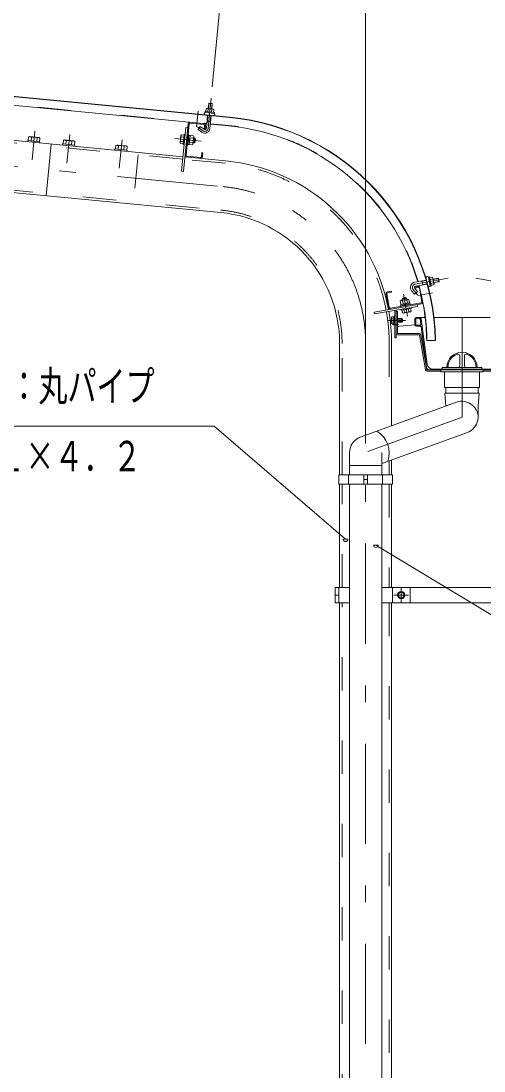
# Model space of a CAD drawing. Units: millimetres, scale not verified. Extents: x -31992 to 32005, y -14700 to 14700.
# Drawn here: x 19187 to 21962, y 4979 to 11276 of the extents above; entities that cross this region are included whole.
import ezdxf
from ezdxf.enums import TextEntityAlignment as Align

# ---------------------------------------------------------------- set-up
doc = ezdxf.new("R2010")
doc.units = ezdxf.units.MM
doc.header["$LTSCALE"] = 50
doc.linetypes.add('USER2', pattern=[10, 4, -6])
doc.linetypes.add('USER3', pattern=[24, 12, -5, 2, -5])
for name, color, linetype, lineweight in [('0-6_2-02BOLD', 7, 'Continuous', 18), ('0-7_2-12HIDDEN', 3, 'USER2', 18), ('0-8_2-22CENTER', 3, 'USER3', 18), ('0-9_2-42THIN', 4, 'Continuous', 18), ('0-A_2-52DIM', 3, 'Continuous', 18)]:
    doc.layers.add(name, color=color, linetype=linetype, lineweight=lineweight)
doc.styles.add('ＭＳ ゴシック', font='')
doc.styles.get('ＭＳ ゴシック').set_extended_font_data('MS Gothic')

msp = doc.modelspace()

# ---------------------------------------------------------------- linework, layer by layer
at = {"layer": '0-6_2-02BOLD'}
for p, q in [((20438.56, 10698.56), (14945.51, 11227.48)), ((15003.52, 11220.14), (20438.38, 10696.82)), ((20301.13, 10659.04), (17796.22, 10900.24)), ((20305.99, 10709.56), (20298.59, 10632.69)), ((20307.18, 10730.89), (20308.9, 10748.73)), ((20319.5, 10630.68), (20326.9, 10707.55)), ((20331.53, 10746.56), (20329.8, 10728.71)), ((17643.7, 10703.95), (20158.38, 10461.82)), ((20176.16, 10471.35), (20194.14, 10658.09)), ((20200.26, 10663.13), (20282.47, 10655.21)), ((20302.38, 10671.99), (20323.28, 10669.97)), ((20322.04, 10657.03), (20433.52, 10646.3)), ((20147.24, 10579.98), (20163.97, 10578.37)), ((20175.15, 10636.01), (20186.29, 10634.94)), ((20193.2, 10589.79), (20200.17, 10589.12)), ((20220.29, 10586.15), (20200.07, 10588.1)), ((19249.33, 10577.82), (19247.28, 10556.58)), ((19281.47, 10553.29), (19283.52, 10574.53)), ((19368.22, 10537.9), (19338.33, 10227.49)), ((19458.36, 10557.69), (19456.31, 10536.45)), ((19490.51, 10533.17), (19492.55, 10554.4)), ((19509.99, 10531.28), (19509.32, 10524.32)), ((19769.86, 10506.26), (19771.91, 10527.5)), ((19806.1, 10524.21), (19804.06, 10502.97)), ((19821.16, 10501.32), (19823.2, 10522.56)), ((20161.45, 10552.22), (20144.72, 10553.84)), ((20187.73, 10533), (20182.16, 10533.53)), ((20189.91, 10555.64), (20197.55, 10561.94)), ((20190.58, 10562.62), (20198.23, 10568.91)), ((20216.51, 10546.92), (20196.3, 10548.87)), ((20198.81, 10575.02), (20219.03, 10573.07)), ((19750.38, 10508.14), (19749.71, 10501.17)), ((20169.52, 10460.74), (20413.39, 10437.26)), ((20263.43, 10457.33), (20181.21, 10465.25)), ((21615.55, 9721.11), (21547.23, 9709.06)), ((21551.33, 9685.8), (21621.97, 9698.25)), ((21595.39, 9693.57), (21591.3, 9716.84)), ((21655.52, 9727.7), (21637.87, 9724.59)), ((21641.81, 9702.21), (21659.47, 9705.32)), ((21687.77, 9732.52), (21657.41, 9727.16)), ((21374.91, 9637.54), (21389.27, 9556.2)), ((21394.78, 9557.17), (21380.44, 9638.52)), ((21569.73, 9677.58), (21546.29, 9673.45)), ((21590.56, 9591.69), (21576.3, 9672.5)), ((21401.27, 9552.63), (21586.02, 9585.21)), ((21476.97, 9578.78), (21473.44, 9598.78)), ((21484.22, 9572.95), (21489.89, 9581.06)), ((21496.79, 9582.28), (21491.12, 9574.16)), ((21499.73, 9605.89), (21498.52, 9612.78)), ((21502.83, 9583.34), (21499.31, 9603.34)), ((21518, 9578.9), (21516.78, 9585.8)), ((21461.82, 9568.99), (21462.79, 9563.48)), ((21470.11, 9542.02), (21473.03, 9525.47)), ((21485.97, 9527.75), (21483.04, 9544.31)), ((21508.91, 9548.87), (21511.84, 9532.31)), ((21524.31, 9557.27), (21525.28, 9551.75)), ((21408.99, 9490.42), (21421.22, 9490.42)), ((21421.22, 9470.21), (21408.99, 9470.21)), ((21442.92, 9490.82), (21470.22, 9490.82)), ((21470.22, 9469.82), (21442.92, 9469.82)), ((21548.69, 9452.98), (21456.67, 9444.7)), ((21548.62, 9454.07), (21548.62, 9489.07)), ((21553.87, 9489.07), (21553.87, 9454.07)), ((21609.44, 9497.82), (21557.37, 9497.82)), ((21557.37, 9492.57), (21575.96, 9492.57)), ((21580.63, 9450.57), (21557.37, 9450.57)), ((21557.37, 9445.32), (21582.27, 9445.32)), ((21579.43, 9489.53), (21584.1, 9454.53)), ((21620.91, 9218.44), (21584.63, 9490.23)), ((21998.44, 9497.82), (21662.3, 9497.82)), ((21444.67, 9400.87), (21573.7, 9400.87)), ((21573.7, 9392.82), (21444.67, 9392.82)), ((21575.42, 9391.37), (21612.19, 9182.87)), ((21620.12, 9184.26), (21583.35, 9392.77)), ((21585.74, 9442.28), (21618.34, 9198)), ((21096.95, 8553.9), (21096.95, 9341.41)), ((21408.8, 9341.41), (21408.8, 8847.88)), ((21618.69, 9358.78), (21671.19, 9358.78)), ((21816.37, 9267.86), (21816.37, 9209.07)), ((21844.37, 9209.07), (21844.37, 9267.86)), ((21949.37, 9188.07), (21949.37, 9198.57)), ((21949.38, 9188.07), (21949.38, 9198.57)), ((22038.9, 9182.82), (21621.84, 9182.82)), ((21621.84, 9174.77), (21704.37, 9174.77)), ((21655.61, 9188.07), (22005.14, 9188.07)), ((21704.37, 9182.82), (21704.37, 9171.62)), ((21725.38, 9171.62), (21725.38, 9077.12)), ((21956.37, 9174.77), (22038.9, 9174.77)), ((21734.11, 9043.31), (21734.11, 9077.12)), ((21926.62, 9077.12), (21926.62, 9043.31)), ((21797.45, 8989.36), (21219.96, 8779.14)), ((21349.11, 8621.34), (21863.3, 8808.47)), ((21156.62, 8688.7), (21156.62, 8553.91)), ((21349.11, 8553.91), (21349.11, 8688.7)), ((21408.8, 8643.06), (21408.8, 8553.9)), ((21156.6, 8610.13), (21349.11, 8610.13)), ((21151.01, 8553.9), (21151.01, 8497.9)), ((21242.2, 8497.9), (21242.2, 8553.9)), ((21263.55, 8525.9), (21242.2, 8525.9)), ((21263.55, 8553.9), (21263.55, 8497.9)), ((21354.69, 8553.9), (21354.69, 8497.9)), ((21096.94, 7878.4), (21096.94, 8497.9)), ((21156.61, 8497.9), (21156.61, 2260.9)), ((21349.14, 8497.9), (21349.14, 2260.9)), ((21408.79, 7878.4), (21408.79, 8497.9)), ((21091.35, 7787.41), (21091.35, 7878.4)), ((22590.73, 7878.4), (21349.14, 7878.4)), ((21414.4, 7787.41), (21414.4, 7878.4)), ((21519.4, 7787.41), (21519.4, 7878.4)), ((21091.35, 7832.91), (21070, 7832.91)), ((21096.94, 2260.9), (21096.94, 7787.41)), ((21408.79, 2260.9), (21408.79, 7787.41))]:
    msp.add_line(p, q, dxfattribs=at)
for points in [[(15089.32, 10949.91), (15077.86, 10940.47), (15049.99, 10650.95), (15059.43, 10639.49), (20383.5, 10126.85)], [(20309.93, 10750.41), (20312.88, 10781.11), (20333.78, 10779.1), (20330.83, 10748.4)], [(20333.78, 10779.1), (20332.21, 10781.01), (20314.8, 10782.69), (20312.88, 10781.11)], [(20341.12, 10727.63), (20342.83, 10745.47), (20339.97, 10747.51), (20300.78, 10751.29), (20297.58, 10749.83), (20295.86, 10731.98)], [(20188.57, 10658.63), (20161.13, 10373.65), (20149.99, 10374.72), (20175.15, 10636.01)], [(20284.11, 10626.11), (20261.9, 10641.94), (20249.7, 10624.85), (20271.92, 10609.01)], [(20287.52, 10649.1), (20285.24, 10625.41), (20290.81, 10624.87), (20293.09, 10648.56)], [(19230.18, 10558.23), (19232.23, 10579.46), (19237.98, 10582.09), (19295.46, 10576.55), (19300.62, 10572.88), (19298.58, 10551.64)], [(20165.23, 10591.45), (20148.49, 10593.06), (20145.67, 10589.09), (20141.44, 10545.19), (20143.45, 10540.76), (20160.19, 10539.15)], [(20165.43, 10535.15), (20159.86, 10535.68), (20165.57, 10594.91), (20171.14, 10594.38)], [(20187.73, 10533), (20193.43, 10592.23), (20187.86, 10592.76)], [(20200.17, 10589.12), (20194.93, 10534.77), (20187.96, 10535.44)], [(20218.09, 10537.81), (20222.31, 10581.71), (20220.29, 10586.15)], [(19300.29, 10544.44), (19300.96, 10551.41), (19227.8, 10558.46), (19227.12, 10551.49)], [(19509.99, 10531.28), (19436.83, 10538.33), (19436.16, 10531.36)], [(19439.22, 10538.1), (19441.26, 10559.34), (19447.02, 10561.96), (19504.5, 10556.43), (19509.65, 10552.76), (19507.61, 10531.51)], [(19823.2, 10522.56), (19818.05, 10526.23), (19760.57, 10531.77), (19754.81, 10529.15), (19752.77, 10507.91)], [(20218.09, 10537.81), (20215.25, 10533.85), (20195.03, 10535.79)], [(20221.54, 10573.7), (20228.5, 10573.03), (20225.82, 10545.16), (20218.85, 10545.83)], [(20228.5, 10573.03), (20233.23, 10567.3), (20231.55, 10549.88), (20225.82, 10545.16)], [(19750.38, 10508.14), (19823.55, 10501.09), (19822.88, 10494.12)], [(20275.12, 10461.83), (20277.39, 10485.51), (20271.81, 10486.05), (20269.53, 10462.37)], [(21635.89, 9735.79), (21653.55, 9738.9), (21655.81, 9736.21), (21662.65, 9697.43), (21661.44, 9694.13), (21643.79, 9691.01)], [(21661.05, 9706.48), (21691.43, 9711.84), (21687.77, 9732.52), (21689.81, 9731.1), (21692.85, 9713.87), (21691.43, 9711.84)], [(21384.98, 9645.01), (21408.41, 9649.14), (21407.44, 9654.65), (21384.01, 9650.52)], [(21546.66, 9672.98), (21564.21, 9652.08), (21546.1, 9636.89), (21528.56, 9657.79)], [(21546.3, 9673.45), (21545.32, 9678.97), (21568.76, 9683.1)], [(21586.99, 9579.69), (21303.73, 9529.75), (21305.67, 9518.71), (21563.94, 9564.25), (21561.99, 9575.28)], [(21464.23, 9599.63), (21460.5, 9596.5), (21464.03, 9576.5)], [(21461.82, 9568.99), (21520.41, 9579.33), (21521.39, 9573.81)], [(21516.78, 9585.8), (21463.02, 9576.32), (21464.23, 9569.42)], [(21464.23, 9599.63), (21507.66, 9607.29), (21512.25, 9605.63), (21515.77, 9585.62)], [(21472.17, 9601.04), (21470.94, 9607.92), (21498.52, 9612.78), (21492.44, 9617.05), (21475.21, 9614), (21470.94, 9607.92)], [(21434.87, 9541.49), (21434.87, 9375.32), (21426.82, 9375.32), (21426.82, 9540.08)], [(21434.87, 9532.82), (21442.92, 9532.82), (21442.92, 9402.62)], [(21525.28, 9551.75), (21466.68, 9541.42), (21465.71, 9546.94)], [(21473.03, 9525.47), (21477.61, 9523.8), (21521.03, 9531.46), (21524.77, 9534.59), (21521.84, 9551.15)], [(21421.22, 9500.53), (21408.99, 9500.53), (21407.22, 9497.47), (21407.22, 9463.17), (21408.99, 9460.11), (21421.22, 9460.11)], [(21426.82, 9458.44), (21421.22, 9458.44), (21421.22, 9502.19), (21426.82, 9502.19)], [(21949.38, 9198.57), (21711.38, 9198.57), (21711.38, 9188.07)], [(21704.37, 9171.62), (21956.37, 9171.62), (21956.37, 9182.82)], [(21725.38, 9077.12), (21935.37, 9077.12), (21935.37, 9171.62)], [(21926.62, 8898.92), (21926.62, 8966.34), (21933.62, 9043.31), (21727.11, 9043.31), (21734.12, 8966.31)], [(21156.61, 7878.4), (21070, 7878.4), (21070, 7787.41), (21156.61, 7787.41)], [(21349.14, 7787.41), (22590.73, 7787.41), (22590.73, 7878.4)]]:
    msp.add_lwpolyline(points, dxfattribs=at)
for points in [[(20345.82, 10721.54), (20290.09, 10726.92), (20290.62, 10732.49), (20346.36, 10727.12)], [(21644.7, 9685.82), (21634.98, 9740.97), (21629.47, 9739.99), (21639.19, 9684.85)], [(21470.22, 9490.82), (21473.72, 9487.32), (21473.72, 9473.32), (21470.22, 9469.82)], [(21414.4, 8553.9), (21414.4, 8497.9), (21091.35, 8497.9), (21091.35, 8553.9)], [(21483.96, 7843.01), (21483.96, 7822.81), (21466.46, 7812.69), (21448.97, 7822.81), (21448.97, 7843.01), (21466.46, 7853.12)]]:
    msp.add_lwpolyline(points, close=True, dxfattribs=at)
for radius in [21.88, 17.15]:
    msp.add_circle((21466.46, 7832.91), radius, dxfattribs=at)
for centre, radius, start, end in [((20292.9, 10719.61), 7, 84.4998, 264.4998), ((20302.44, 10741.02), 10.06, 50.11574, 110.11574), ((20316.77, 10711.96), 37.62, 66.91203, 102.08795), ((20336.39, 10737.75), 10.06, 58.88425, 118.88425), ((20341.67, 10714.91), 7, 264.50061, 84.50061), ((20199.73, 10657.56), 11.2, 84.4973, 174.4973), ((20199.73, 10657.56), 5.6, 84.4973, 174.4973), ((20281.95, 10649.63), 5.6, 354.5092, 84.50122), ((20281.95, 10649.63), 11.2, 354.50143, 84.50122), ((20307.87, 9341.41), 1310.92, 16.43245, 84.5), ((20307.87, 9341.41), 1361.67, 0.73094, 84.50003), ((20307.87, 9341.41), 1363.42, 0.73001, 84.5), ((19239.81, 10568.61), 13.24, 44.06885, 84.5), ((19262.11, 10531.31), 48.23, 63.6357, 105.3643), ((20179.99, 10563.63), 36.61, 153.47365, 195.52446), ((20155.46, 10585.79), 10.07, 174.49905, 215.22588), ((20212.07, 10580.34), 10.07, 313.77223, 354.49905), ((20289.45, 10633.58), 30.18, 234.5, 354.5), ((20289.45, 10633.58), 9.19, 234.5, 354.5), ((19291.1, 10563.66), 13.24, 84.5, 124.92831), ((19448.85, 10548.48), 13.24, 44.06885, 84.5), ((19471.14, 10511.19), 48.23, 63.6357, 105.3643), ((19500.13, 10543.54), 13.24, 84.5, 124.92831), ((19762.39, 10518.29), 13.24, 44.06885, 84.5), ((19784.69, 10481), 48.23, 63.6357, 105.3643), ((19813.69, 10513.35), 13.24, 84.5, 124.92831), ((20151.68, 10546.56), 10.07, 133.77223, 174.49905), ((20183.75, 10563.27), 36.61, 333.47365, 15.52446), ((20208.29, 10541.12), 10.07, 354.49905, 35.22588), ((20181.73, 10470.82), 11.2, 174.4973, 264.48845), ((20181.73, 10470.82), 5.6, 174.4973, 264.48845), ((20263.96, 10462.9), 11.2, 264.49953, 354.50208), ((20263.96, 10462.9), 5.6, 264.49953, 354.5092), ((20307.87, 9341.41), 1100.92, 10.65311, 84.50005), ((20307.87, 9341.41), 789.08, 0, 84.50003), ((21552.69, 9678.04), 31.5, 99.99847, 220.00092), ((21621.87, 9735.1), 8.33, 10.01471, 190.01471), ((21646.35, 9731.86), 10.06, 335.62325, 35.62325), ((21622.18, 9710.28), 37.62, 352.41954, 27.59546), ((21652.28, 9698.28), 10.06, 344.39175, 44.39175), ((21385.95, 9639.49), 11.2, 100.00313, 190.00211), ((21385.95, 9639.49), 5.6, 100.00652, 190.00652), ((21552.69, 9678.04), 7.88, 100.00249, 220.00249), ((21570.71, 9672.07), 11.2, 75.34628, 100.00198), ((21570.71, 9672.07), 5.6, 14.67992, 100.00677), ((20307.88, 9341.41), 1310.92, 0.75925, 15.39432), ((21632.78, 9687.27), 5.89, 190.00774, 10.00774), ((21468.29, 9590.13), 10.07, 59.27591, 100.00273), ((21492.31, 9567.41), 36.61, 78.97455, 121.02536), ((21507.1, 9596.97), 10.07, 100.00273, 140.72955), ((21585.05, 9590.72), 5.6, 280.00652, 10.00652), ((21585.05, 9590.72), 11.2, 280.00217, 340.37393), ((21400.3, 9558.15), 11.2, 190.01096, 280.00211), ((20307.88, 9341.41), 1100.92, 0, 10.0701), ((20307.9, 9341.27), 1100.93, 7.7531, 10.07008), ((21400.3, 9558.15), 5.6, 190.01537, 280.00652), ((21478.18, 9534.12), 10.07, 280.00273, 320.72955), ((21492.96, 9563.68), 36.61, 258.97455, 301.02536), ((21516.97, 9540.96), 10.07, 239.27591, 280.00273), ((21450.78, 9496.88), 52.5, 187.75275, 213.93475), ((21415.33, 9495.47), 8.11, 180, 218.53142), ((21437.01, 9480.32), 29.79, 160.16866, 199.8291), ((21415.33, 9465.16), 8.11, 141.45375, 180), ((21450.78, 9496.88), 52.5, 224.45744, 242.85269), ((21450.78, 9496.88), 52.5, 261.39389, 276.44838), ((21557.37, 9489.07), 8.75, 90, 180), ((21557.37, 9454.07), 8.75, 180, 270), ((21557.37, 9489.07), 3.5, 90, 180), ((21557.37, 9454.07), 3.5, 180, 270), ((21575.96, 9489.07), 8.75, 7.60199, 90), ((21575.96, 9489.07), 3.5, 7.60419, 90), ((21580.63, 9454.07), 3.5, 270, 7.60158), ((21582.27, 9441.82), 3.5, 7.60419, 90), ((21444.67, 9402.62), 9.8, 180, 270), ((21444.67, 9402.62), 1.75, 180, 270), ((21573.7, 9391.07), 9.8, 10.00009, 90), ((21573.7, 9391.07), 1.75, 10.00024, 90), ((21830.37, 9198.57), 91, 0, 180), ((21830.37, 9198.57), 84, 109.47118, 180), ((21805.88, 9267.86), 10.5, 0, 109.47488), ((21854.87, 9267.86), 10.5, 70.52512, 180), ((21830.37, 9198.57), 84, 0, 70.52882), ((21635.69, 9200.32), 17.5, 187.60313, 270), ((21655.61, 9223.07), 35, 187.60286, 270), ((21805.88, 9209.07), 10.5, 270, 0), ((21854.87, 9209.07), 10.5, 180, 270), ((21621.84, 9184.57), 9.8, 189.99997, 270), ((21621.84, 9184.57), 1.75, 190.00024, 270), ((21830.38, 8898.92), 96.25, 289.99896, 110.00061), ((21239.57, 8683.88), 154.95, 341.60916, 58.39587), ((21252.88, 8688.7), 96.25, 110.0018, 180)]:
    msp.add_arc(centre, radius, start, end, dxfattribs=at)
at = {"layer": '0-7_2-12HIDDEN'}
for p, q in [((17796.39, 10901.98), (20301.3, 10660.79)), ((15078.26, 10652.44), (20384.91, 10141.48)), ((20156.96, 10447.18), (17642.3, 10689.32)), ((20322.2, 10658.77), (20433.69, 10648.04)), ((19889.4, 10472.95), (19862.33, 10191.8)), ((20411.98, 10422.63), (20168.11, 10446.11)), ((21111.64, 8553.9), (21111.64, 9341.41)), ((21394.09, 9341.41), (21394.09, 8842.53)), ((21394.09, 8637.72), (21394.09, 8553.9)), ((21111.64, 7878.4), (21111.64, 8497.9)), ((21394.09, 8497.9), (21394.09, 7878.4)), ((21111.64, 2260.9), (21111.64, 7787.41)), ((21394.09, 7787.41), (21394.09, 2260.9))]:
    msp.add_line(p, q, dxfattribs=at)
for centre, radius, start, end in [((20307.87, 9341.41), 1312.67, 16.42381, 84.5), ((20307.87, 9341.41), 1086.22, 10.66197, 84.50003), ((20307.87, 9341.41), 803.77, 0, 84.50003), ((20307.88, 9341.41), 1312.67, 0.75822, 15.3871), ((20307.88, 9341.41), 1086.22, 0, 10.07104)]:
    msp.add_arc(centre, radius, start, end, dxfattribs=at)
at = {"layer": '0-8_2-22CENTER'}
for p, q in [((14987.27, 10803.08), (20398.45, 10282.06)), ((20309.04, 10631.69), (20326.41, 10812.01)), ((20239.69, 10641.75), (20248.61, 10734.42)), ((20244.54, 10641.43), (20278.02, 10617.56)), ((19253.64, 10443.44), (19270.08, 10614.16)), ((19479.12, 10594.03), (19462.67, 10423.32)), ((19776.23, 10393.13), (19792.67, 10563.84)), ((20267.23, 10555.23), (20108.71, 10570.5)), ((21748.19, 9732.5), (21549.28, 9697.43)), ((22111.46, 9697.43), (21912.55, 9732.5)), ((21480.13, 9636.47), (21503.12, 9506.06)), ((21537.62, 9665.39), (21564.04, 9633.89)), ((21566.31, 9629.36), (21653.54, 9644.74)), ((21491.22, 9480.32), (21389.72, 9480.32)), ((21412.82, 9455.82), (21448.87, 9455.82)), ((21830.37, 8898.91), (21830.37, 9497.82)), ((21252.87, 9341.41), (21252.87, -1827.1)), ((21830.37, 8898.91), (21252.88, 8688.7)), ((21466.46, 7876.65), (21466.46, 7789.16)), ((21422.71, 7832.91), (21510.22, 7832.91))]:
    msp.add_line(p, q, dxfattribs=at)
for centre, radius, start, end in [((20289.45, 10633.58), 19.69, 234.5, 354.5), ((20307.87, 9341.41), 945, 0, 84.50003), ((21552.69, 9678.04), 19.69, 100.00238, 219.99998)]:
    msp.add_arc(centre, radius, start, end, dxfattribs=at)
at = {"layer": '0-9_2-42THIN'}
for p, q in [((20314.8, 10782.69), (20311.67, 10750.24)), ((20329.09, 10748.56), (20332.21, 10781.01)), ((20304.12, 10671.82), (20307.74, 10709.39)), ((20325.16, 10707.71), (20321.54, 10670.14)), ((20301.75, 10665.49), (20304.12, 10671.82)), ((20321.54, 10670.14), (20322.65, 10663.47)), ((20219.2, 10549.31), (20229.64, 10548.3)), ((20231.65, 10569.2), (20221.2, 10570.21)), ((21591.67, 9714.73), (21583.46, 9715.45)), ((21616.13, 9719.05), (21591.67, 9714.74)), ((21657.71, 9725.43), (21689.81, 9731.1)), ((21692.85, 9713.86), (21660.75, 9708.2)), ((21473.79, 9611.98), (21475.6, 9601.64)), ((21496.29, 9605.28), (21494.46, 9615.63)), ((21473.02, 9488.02), (21442.92, 9488.02)), ((21442.92, 9472.62), (21473.02, 9472.62))]:
    msp.add_line(p, q, dxfattribs=at)
msp.add_lwpolyline([(21587.56, 9692.19), (21595.03, 9695.67), (21621.4, 9700.32)], dxfattribs=at)
at = {"layer": '0-A_2-52DIM'}
for p, q in [((21252.87, 9377.93), (21252.87, 12365.45)), ((20333.12, 10881.69), (20383.08, 11400.62)), ((21146.43, 8167.82), (21118.43, 8167.82)), ((21328.33, 8133), (21300.33, 8133))]:
    msp.add_line(p, q, dxfattribs=at)
for points in [[(18385.47, 8845.48), (20345.47, 8845.48), (21132.43, 8167.82)], [(21314.33, 8133), (23145.73, 7026.09), (25945.73, 7026.09)]]:
    msp.add_lwpolyline(points, dxfattribs=at)
for centre in [(21132.43, 8167.82), (21314.33, 8133)]:
    msp.add_arc(centre, 14, 180, 0, dxfattribs=at)

# ---------------------------------------------------------------- texts
at = {"layer": '0-A_2-52DIM', "color": 7, "style": 'ＭＳ ゴシック', "width": 0.7}
for s, p in [('柱・梁：丸パイプ', (18595.48, 8940.36)), ('φ８９．１×４．２', (18385.47, 8520.35))]:
    msp.add_text(s, height=182.3, dxfattribs=at).set_placement(p, align=Align.BOTTOM_LEFT)

doc.saveas('drawing.dxf')
